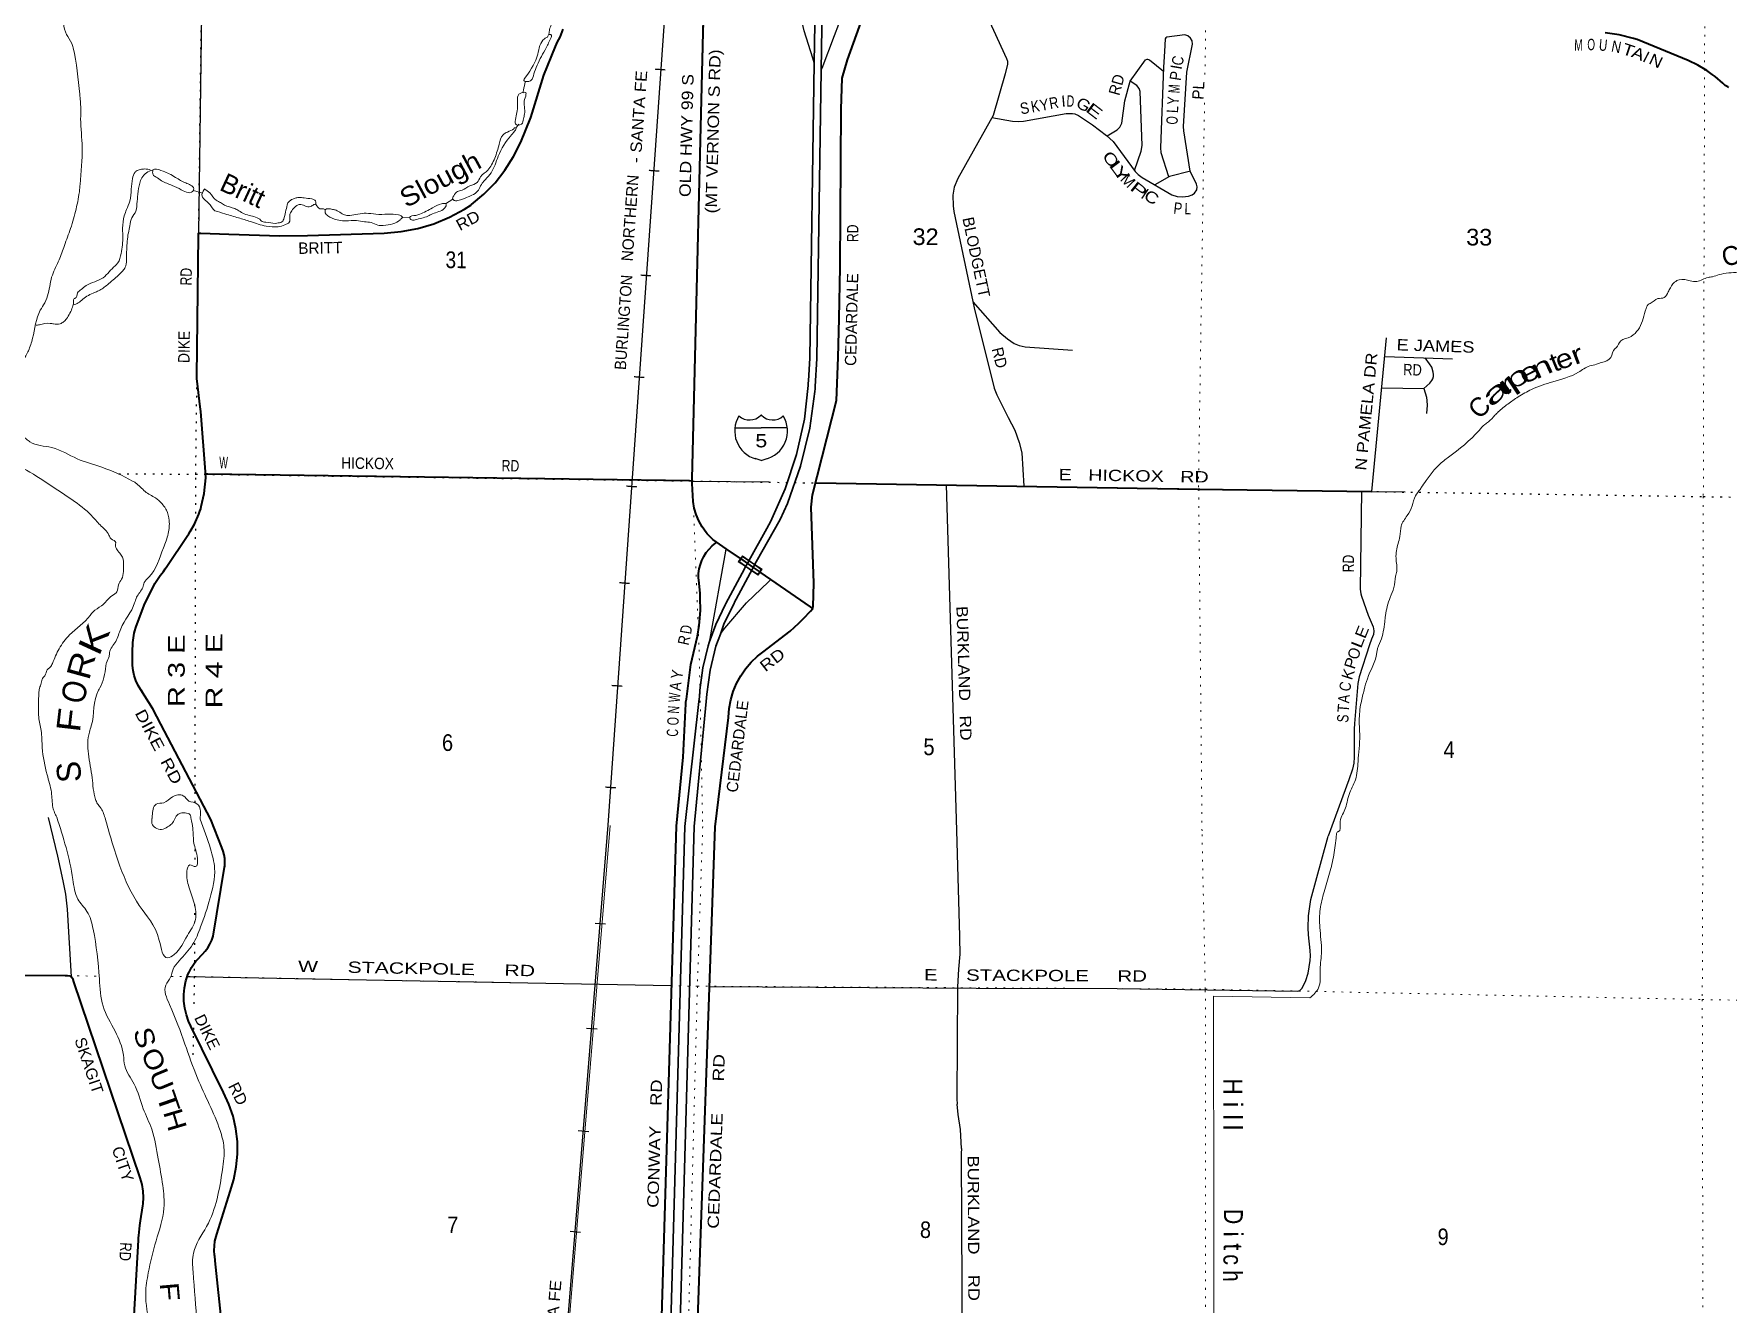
# Model space of a CAD drawing. Header units: feet. Extents: x -493433 to -244333, y 184684 to 373072.
# Drawn here: x -333967 to -316036, y 318790 to 332238 of the extents above; entities that cross this region are included whole.
import ezdxf
from ezdxf.enums import TextEntityAlignment as Align

# ---------------------------------------------------------------- set-up
doc = ezdxf.new("R2010")
doc.units = ezdxf.units.FT
doc.header["$LTSCALE"] = 60
doc.linetypes.add('DOTTED', pattern=[1.5, 0.3, -1.2])
for name, color, linetype, lineweight in [('15', 7, 'Continuous', 25), ('18', 7, 'Continuous', 35), ('19', 7, 'Continuous', 25), ('26', 7, 'Continuous', 40), ('27', 7, 'Continuous', 13), ('29', 7, 'Continuous', 25), ('30', 7, 'Continuous', 13), ('34', 7, 'Continuous', 13), ('39', 7, 'Continuous', 13), ('41', 7, 'Continuous', 13), ('55', 7, 'Continuous', 13), ('6', 7, 'DOTTED', 25), ('7', 7, 'DOTTED', 13)]:
    doc.layers.add(name, color=color, linetype=linetype, lineweight=lineweight)

msp = doc.modelspace()

# ---------------------------------------------------------------- linework, layer by layer
at = {"layer": '15'}
for p, q in [((-326273.69, 328200.02), (-326270.79, 328202.93)), ((-326267.62, 328200.55), (-326271.05, 328202.93)), ((-326546.4, 328068.55), (-326269.99, 328068.55)), ((-326269.99, 327722.97), (-326333.88, 327740.93)), ((-326270.52, 327722.71), (-326206.89, 327741.45))]:
    msp.add_line(p, q, dxfattribs=at)
msp.add_lwpolyline([(-325994.63, 328068.55), (-326270.52, 328068.55), (-326269.99, 328068.55)], dxfattribs=at)
for centre, radius, start, end in [((-326243.77, 328033.45), 306.13, 148.44435, 254.43372), ((-326392.37, 328316.05), 165.66, 227.34231, 315.8117), ((-326148.68, 328316.05), 165.66, 224.1881, 312.69402), ((-326297.28, 328033.45), 306.13, 283.08084, 31.6249)]:
    msp.add_arc(centre, radius, start, end, dxfattribs=at)
at = {"layer": '18'}
for points in [[(-325708.17, 331930.06), (-325695.54, 332758.24), (-325695.14, 332784.5), (-325694.28, 332821.9)], [(-325633.7, 331853.12), (-325619.9, 332757.52), (-325619.51, 332783.25), (-325618.65, 332820.53)], [(-326416.18, 326631.98), (-326384.49, 326689.36), (-326226.46, 326969.86), (-326171.47, 327072.53), (-326014.19, 327421.52), (-325894.24, 327785.04), (-325812.94, 328159.11), (-325773.94, 328514.62), (-325771.2, 328539.64), (-325769.75, 328564.62), (-325755.85, 328804.13), (-325708.17, 331930.06)], [(-326353.56, 326588.83), (-326321.54, 326647.02), (-326068.05, 327096.95), (-325992.57, 327266.82), (-325852.52, 327659.64), (-325754.3, 328064.95), (-325702.34, 328453.29), (-325698.99, 328478.31), (-325697.54, 328503.29), (-325680.25, 328801.36), (-325633.7, 331853.12)], [(-326818.61, 325794.35), (-326750.66, 325984.2), (-326647.01, 326199.65), (-326643.38, 326207.78), (-326447.92, 326573.7), (-326435.18, 326597.56), (-326416.18, 326631.98)], [(-326701.66, 325882.5), (-326660.07, 325997.47), (-326560.85, 326201.88), (-326547.43, 326226.88), (-326534.08, 326251.88), (-326385.55, 326529.95), (-326372.31, 326554.75), (-326353.56, 326588.83)], [(-326978.96, 323846.52), (-326850.99, 325171.11), (-326845.67, 325247.04), (-326810.16, 325503.22), (-326748.06, 325754.28), (-326701.66, 325882.5)], [(-327078.85, 323847.98), (-326928.46, 325170.17), (-326925.61, 325195.16), (-326924.08, 325220.17), (-326919.81, 325289.87), (-326887.81, 325526.81), (-326831.22, 325759.1), (-326818.61, 325794.35)], [(-327326.11, 312572.54), (-327358.18, 313175.48), (-327358.16, 313205.42), (-327275.02, 316850.04), (-327078.85, 323847.98)], [(-327214.89, 312361.61), (-327219.33, 312445), (-327258.18, 313175.56), (-327258.18, 313178.14), (-327258.16, 313204.43), (-327257.62, 313228.14), (-327175.05, 316847.5), (-326978.96, 323846.52)]]:
    msp.add_lwpolyline(points, dxfattribs=at)
at = {"layer": '18', "lineweight": 13}
msp.add_lwpolyline([(-326260.59, 326570.42), (-326260.71, 326570.5), (-326260.65, 326570.6)], dxfattribs=at)
at = {"layer": '19'}
for points in [[(-325708.17, 331930.06), (-325724.25, 331980.06), (-325814.7, 332268.75), (-325941.52, 332828.5)], [(-325633.7, 331853.12), (-325625.42, 331874.82), (-325492.75, 332222.38), (-325449.15, 332340.25), (-325383.07, 332574.58), (-325346.14, 332789.54), (-325341.85, 332817.19)], [(-326818.61, 325794.35), (-326811.11, 325835.9), (-326643.99, 326762.48), (-326639.74, 326786.03)], [(-326701.66, 325882.5), (-326688.2, 325900.56), (-326654.06, 325946.35), (-326424.29, 326215.79), (-326192.62, 326435.97), (-326167.03, 326460.3)]]:
    msp.add_lwpolyline(points, dxfattribs=at)
at = {"layer": '26'}
msp.add_line((-326489.31, 326682.37), (-326416.18, 326631.98), dxfattribs=at)
for points in [[(-327001.8, 327503.42), (-327001.14, 327528.42), (-326869.06, 332830.83), (-326869.07, 332855.83)], [(-325721.9, 326153.56), (-325721.19, 326176.77), (-325713.68, 326422.25), (-325742, 327226.9), (-325725.01, 327357.23), (-325472.92, 328357.37), (-325455.93, 328810.7), (-325444.6, 329224.36), (-325433.27, 329768.34), (-325424.07, 331440.69), (-325412.74, 331769.34), (-325356.09, 331962.01), (-325197.48, 332404), (-325158.53, 332603.04), (-325142.05, 332790.31), (-325139.48, 332819.47)], [(-332150.84, 327575.32), (-332149.27, 327600.32), (-332201.27, 328240.19), (-332203.3, 328265.22), (-332206.37, 328290.19), (-332239.61, 328560.47), (-332242.57, 328584.54), (-332242.28, 328610.47), (-332225.85, 330102.07), (-332225.54, 330129.33), (-332200.57, 330128.31), (-331905.7, 330116.22), (-331362.79, 330098.85), (-331070.21, 330103.92), (-330260.06, 330129.83), (-330081.5, 330144.16), (-329905.41, 330177.09), (-329733.74, 330228.23), (-329568.35, 330297.05), (-329411.06, 330382.77), (-329344.32, 330425.98), (-329336.98, 330431.41), (-329205.85, 330540.19), (-329086.81, 330662.08), (-328981.16, 330795.74), (-328890.07, 330939.72), (-328814.52, 331092.42), (-328706.1, 331352.84), (-328571.88, 331800.48), (-328447.27, 332104.89), (-328437.01, 332129.97), (-328423.79, 332154.89), (-328398.49, 332202.61), (-328364.08, 332286.83)], [(-316028.3, 331669.5), (-316040.34, 331677.11), (-316065.38, 331692.94), (-316090.34, 331714.54), (-316173.23, 331786.28), (-316203.13, 331808.52), (-316259.43, 331849.28), (-316355.96, 331907.39), (-316458.03, 331955.1), (-316998.71, 332177.77), (-317039.03, 332190.75), (-317187.42, 332227.79), (-317338.88, 332249.12)], [(-332834.41, 325292.71), (-332834.46, 325292.79), (-332834.69, 325293.13), (-332863.33, 325340.68), (-332886.85, 325390.97), (-332904.98, 325443.44), (-332917.53, 325497.52), (-332924.35, 325552.61), (-332925.03, 325692.84), (-332920.29, 325793.01), (-332905.1, 325892.14), (-332899.23, 325918.57), (-332888.71, 325953.19), (-332800.44, 326191.45), (-332687.76, 326419.17), (-332631.21, 326505.13), (-332596.7, 326547.93), (-332576.49, 326572.99), (-332559.8, 326597.93), (-332343.99, 326920.46), (-332327.3, 326945.4), (-332312.83, 326970.46), (-332268.58, 327047.09), (-332220.85, 327154.29), (-332210, 327184.96), (-332201.12, 327210.03), (-332195.82, 327234.96), (-332166.45, 327373.04), (-332149, 327538.86), (-332148.53, 327550.32), (-332150.84, 327575.32)], [(-327001.8, 327503.42), (-327026.8, 327504.9), (-332125.84, 327574.98), (-332150.84, 327575.32)], [(-326781.79, 326883.92), (-326842.55, 326943.84), (-326853.71, 326958.01), (-326894.68, 327017.68), (-326929.19, 327081.31), (-326956.86, 327148.2), (-326977.38, 327217.61), (-326990.54, 327288.78), (-327000.49, 327478.42), (-327001.8, 327503.42)], [(-325686.96, 327486.03), (-321651.86, 327419.11), (-319807.64, 327393.73)], [(-327166.43, 323849.26), (-327094.54, 324579.18), (-327066.74, 325146.26), (-327065.72, 325166.91), (-327061.86, 325196.26), (-327013.8, 325561.61), (-326945.04, 325863.04), (-326924.95, 325975.81), (-326911.32, 326133.6), (-326913.8, 326266.95), (-326914.26, 326291.95), (-326916.88, 326316.95), (-326931.2, 326453.65), (-326933.82, 326478.65), (-326932.83, 326503.65), (-326931.94, 326526.09), (-326925.11, 326573.07), (-326913.41, 326619.07), (-326896.96, 326663.6), (-326875.95, 326706.17), (-326850.6, 326746.31), (-326821.2, 326783.58), (-326788.07, 326817.57), (-326751.56, 326847.91), (-326743.79, 326853.57)], [(-326489.31, 326682.37), (-326489.5, 326682.5), (-326639.74, 326786.03), (-326781.78, 326883.91)], [(-326416.18, 326631.98), (-326353.56, 326588.83), (-326281.89, 326539.45)], [(-326167.03, 326460.3), (-326281.87, 326539.43), (-326281.89, 326539.45)], [(-325721.9, 326153.56), (-325748.28, 326171.74), (-326167.03, 326460.3)], [(-326757.16, 323843.22), (-326617.2, 325001.75), (-326616.82, 325004.22), (-326609.36, 325096.01), (-326592.35, 325186.52), (-326565.96, 325274.76), (-326530.5, 325359.75), (-326486.35, 325440.57), (-326433.99, 325516.33), (-326374, 325586.21), (-326307.04, 325649.43), (-326252.94, 325691.86), (-325964.7, 325915.48), (-325872.7, 326000.56), (-325847.51, 326023.86), (-325823.4, 326048.68), (-325747.56, 326126.77), (-325721.9, 326153.56)], [(-332818.66, 325270.98), (-332834.41, 325292.71), (-332834.46, 325292.78)], [(-332093.25, 323922.19), (-332622.92, 324930.57), (-332707.54, 325091.22), (-332834.41, 325292.71)], [(-331824.98, 320242.01), (-331812.35, 320377.05), (-331813.91, 320512.67), (-331829.63, 320647.39), (-331859.34, 320779.72), (-331902.73, 320908.22), (-331959.31, 321031.48), (-332304.77, 321731.16), (-332329.9, 321786.17), (-332353.44, 321854.35), (-332369.71, 321924.63), (-332378.56, 321996.22), (-332379.87, 322068.35), (-332373.63, 322140.21), (-332359.92, 322211.03), (-332346.5, 322255.04), (-332338.86, 322280.1), (-332325.39, 322305.04), (-332298.51, 322354.09), (-332269.59, 322395.82), (-332252.33, 322420.73), (-332229.74, 322445.82), (-332194.84, 322484.59), (-332184.24, 322494.51), (-332153.78, 322527.25), (-332126.91, 322563), (-332103.92, 322601.35), (-332085.06, 322641.9), (-332070.55, 322684.2), (-331949.7, 323414.66), (-331948.01, 323427.67), (-331945.62, 323467.46), (-331947.4, 323507.28), (-331953.34, 323546.7), (-331963.36, 323585.28), (-331977.36, 323622.6), (-332093.25, 323922.19)], [(-328419.92, 311418.81), (-328391.54, 311415.39), (-328370.48, 311421), (-327662.63, 312124.25), (-327623.73, 312170.05), (-327589.83, 312219.67), (-327561.31, 312272.55), (-327538.47, 312328.13), (-327521.56, 312385.79), (-327510.77, 312444.91), (-327506.22, 312504.82), (-327506.12, 312526.05), (-327166.43, 323849.26)], [(-326446.17, 311463.06), (-326451.23, 311487.95), (-326468.09, 311541.4), (-326490.43, 311592.78), (-326518.03, 311641.55), (-326550.58, 311687.17), (-326587.71, 311729.14), (-326629.03, 311766.99), (-326642.69, 311777.88), (-326768.04, 311891.69), (-326829.8, 311953.09), (-326845.23, 311966.79), (-326884.01, 312006.54), (-326918.41, 312050.12), (-326948.08, 312097.06), (-326972.67, 312146.84), (-326996.05, 312221.99), (-327016.34, 312318.39), (-327026.45, 312416.37), (-327026.25, 312514.88), (-326956.86, 318133.2), (-326757.16, 323843.22)], [(-333574.68, 322256.39), (-333579.49, 322259.27), (-333584.57, 322261.64), (-333587.09, 322262.51), (-333612.2, 322265), (-333637.09, 322265.17), (-337017.68, 322283.97)], [(-332943.55, 317996.24), (-332861, 319467.3), (-332859.61, 319492.11), (-332856.87, 319517.3), (-332845.31, 319623.37), (-332842.56, 319648.6), (-332838.8, 319673.37), (-332814.78, 319831.31), (-332812.17, 319851.55), (-332808.05, 319919.52), (-332811.07, 319987.55), (-332821.18, 320054.89), (-332844.08, 320127.77), (-333544.38, 322200.68), (-333552.85, 322225.74), (-333567.69, 322250.68), (-333570.2, 322253.02), (-333574.68, 322256.39)], [(-331973.02, 318545.19), (-332050.27, 319248.14), (-332053.55, 319301.19), (-332054.43, 319307.41), (-332058.48, 319357.08), (-332057.31, 319406.9), (-332050.94, 319456.32), (-332045.37, 319479.81), (-332039.48, 319504.63), (-332031.66, 319529.81), (-331890.52, 319983.83), (-331851.66, 320109.03), (-331824.98, 320242.01)]]:
    msp.add_lwpolyline(points, dxfattribs=at)
at = {"layer": '29'}
for p, q in [((-319807.64, 327393.73), (-319650.97, 329018.54)), ((-319669.97, 328821.52), (-318953.08, 328798.81)), ((-327001.8, 327503.42), (-326185.41, 327494.66)), ((-324312.21, 327463.23), (-324202.9, 323804.58)), ((-319807.64, 327393.73), (-319455.2, 327388.88)), ((-332345.64, 322260.08), (-327223.08, 322161.93))]:
    msp.add_line(p, q, dxfattribs=at)
for points in [[(-329767.75, 336863.3), (-332315.74, 336892.01), (-332383.84, 336884.38), (-332453.84, 336857.47), (-332560.37, 336757.61), (-332613.52, 336693.4), (-332665.31, 336607.04), (-332695.52, 336529.33), (-332720.81, 336447.21), (-333062.35, 334342.45), (-333051.64, 334302.16), (-333027.83, 334251.78), (-333014.88, 334238.83), (-332972.61, 334223.78), (-332819.34, 334214.16), (-332268.28, 334204.28), (-332225.13, 334199.97), (-332190.6, 334169.74), (-332173.34, 334018.63), (-332225.54, 330129.33)], [(-323947.65, 332576.8), (-323672.31, 331976.28), (-323662.82, 331950.71), (-323662.82, 331916.17), (-323686.06, 331813.48), (-323815.07, 331373.46), (-324187.51, 330705.52), (-324228.19, 330616.49), (-324241.14, 330530.14), (-324236.82, 330417.87), (-324229.63, 330358.11), (-324014.19, 329338.1), (-323805.25, 328487.79), (-323774.32, 328416.19), (-323654.45, 328177.77), (-323585.14, 328043.05), (-323537.67, 327913.51), (-323511.36, 327803.88), (-323488.26, 327449.57)], [(-323827.64, 331353.61), (-323611.05, 331313.84), (-323549.89, 331310.86), (-323494.52, 331313.84), (-323041.36, 331395.88), (-322976.44, 331396.13), (-322948.56, 331390.48), (-322911.88, 331374.29), (-322763.03, 331276.35), (-322614.12, 331162.1), (-322545.04, 331097.95), (-322311.61, 330782.47), (-322279.61, 330749.28), (-322238.62, 330717.98), (-321923.37, 330533.74), (-321865.29, 330516.11), (-321811.34, 330513.95), (-321746.6, 330518.27), (-321707.25, 330534.72), (-321684.02, 330552.81), (-321658.13, 330585.2), (-321653.81, 330617.58), (-321662.34, 330646.45), (-321727.9, 330784.92), (-321797.1, 331211.46), (-321798.39, 331258.79), (-321762.98, 331832.94), (-321705.84, 332129.65), (-321707.76, 332165.54), (-321725.02, 332192.53), (-321753.07, 332217.35), (-321786.47, 332226.18), (-321974.83, 332202.4), (-321988.28, 332196.85), (-321994.76, 332186.05), (-322000.46, 332049.94), (-322010.17, 331887.05)], [(-322609.17, 331158.3), (-322501.87, 331222.09), (-322474.78, 331251.48), (-322454.4, 331291.17), (-322420.07, 331530.12), (-322362.94, 331736.21), (-322201.92, 331961.52), (-322184.66, 331970.16), (-322182.01, 331969.61), (-322160.92, 331961.52), (-322011.84, 331842.45)], [(-322317.37, 330790.26), (-322248.29, 330994.45), (-322236.45, 331055.85), (-322258.02, 331626.88), (-322268.81, 331659.27), (-322292.55, 331691.65), (-322362.94, 331736.21)], [(-322010.17, 331887.05), (-322042.24, 331032.1), (-322038.5, 330983.5), (-321957.4, 330727.73)], [(-321727.59, 330783.01), (-321949.27, 330729.69), (-322103.58, 330639.06)], [(-324029.67, 329401.08), (-323744.82, 329077.17), (-323664.08, 329009.71), (-323593.77, 328960.59), (-323537.66, 328939), (-323476.14, 328924.76), (-322976.04, 328890.91)], [(-319701.93, 328490.09), (-319255, 328483.66), (-319191.94, 328539), (-319170.3, 328568.28), (-319161.73, 328585.42), (-319154.18, 328610.24), (-319153.1, 328632.91), (-319156.2, 328656.56), (-319173.2, 328709.31), (-319195.18, 328745.17), (-319241.7, 328807.95)], [(-319255, 328483.66), (-319228.62, 328392.2), (-319223.62, 328352.03), (-319221.07, 328306.92), (-319226.64, 328217.17)], [(-319915.72, 327395.22), (-319928.7, 326358.72), (-319923.45, 326308.39), (-319916.98, 326284.65), (-319845.98, 326084.92), (-319793.97, 325961.9), (-319785.13, 325916.34), (-319789.66, 325877.71), (-319809.09, 325829.13), (-319832.82, 325768.68), (-319941.43, 325430.64), (-319955.82, 325360.67), (-319990.83, 324938.41), (-319994.66, 324876.01), (-319992.81, 324579.99), (-319998.97, 324517.65), (-320011.92, 324452.88), (-320048.59, 324339.54), (-320269.36, 323745.02)], [(-333569.61, 322253.29), (-333613.09, 322971.84), (-333630.15, 323129.72), (-333655.74, 323270.53), (-333715.45, 323530.83), (-333814.07, 323942.71)], [(-324202.9, 323804.58), (-324169.41, 322685.2), (-324169.68, 322669.35)], [(-320593.67, 322103.6), (-320568.88, 322111.49), (-320544.88, 322135.49), (-320504.9, 322216.03), (-320480.9, 322293.38), (-320457.99, 322429.39), (-320454.77, 322477.4), (-320459.04, 322535), (-320477.18, 322700.35), (-320480.36, 322773.96), (-320476.1, 322901.98), (-320451.05, 323074.26), (-320399.87, 323266.28), (-320269.36, 323745.02)], [(-324169.68, 322669.35), (-324168.07, 322496.06), (-324179.67, 322337.01)], [(-324179.67, 322337.01), (-324192.57, 322150.4), (-324198.55, 320963.01), (-324196.31, 320906.05)], [(-326820.23, 322152.03), (-323994.78, 322135.52), (-322502.25, 322132.21), (-320593.67, 322103.6)], [(-324149.81, 320439.27), (-324159.54, 320639.87), (-324185.13, 320797.76), (-324196.31, 320906.05)], [(-324149.81, 320439.27), (-324151.87, 320384.64), (-324135.49, 316812.62)]]:
    msp.add_lwpolyline(points, dxfattribs=at)
at = {"layer": '34'}
msp.add_line((-326881.32, 338262.38), (-327890.41, 323878.25), dxfattribs=at)
at = {"layer": '34', "lineweight": 25}
for p, q in [((-328026.96, 322824.23), (-327916.72, 322815.12)), ((-328117.57, 321712.77), (-328007.33, 321703.66)), ((-328205.18, 320626.4), (-328094.94, 320617.29)), ((-328290.94, 319562.12), (-328180.71, 319553))]:
    msp.add_line(p, q, dxfattribs=at)
for points in [[(-326645.5, 340609.62), (-326638.04, 340568.5), (-326631.24, 340527.06), (-326624.99, 340485.67), (-326619.61, 340443.88), (-326614.86, 340402.34), (-326610.99, 340360.4), (-326610.09, 340349.88), (-326608.1, 340311.94), (-326607, 340274.16), (-326606.56, 340236.32), (-326606.52, 340198.26), (-326607.36, 340160.36), (-326608.88, 340122.63), (-326610.81, 340084.66), (-326613.08, 340054.69), (-326882.33, 338262.49), (-327892.71, 323859.95)], [(-327892.75, 323859.95), (-329332.79, 306134.27), (-329520.85, 303915.1), (-329541.77, 303666.44), (-329564.52, 303454.13), (-329592.56, 303225.83), (-329615.29, 303069.56), (-329623.61, 303021.19), (-329650.04, 302872.15), (-329679.24, 302722.97), (-329712.01, 302573.9), (-329746.23, 302426.15), (-329782.96, 302279.09), (-329823.29, 302132.13), (-331104.9, 297946.09), (-334288.13, 287764.65)]]:
    msp.add_lwpolyline(points, dxfattribs=at)
at = {"layer": '34'}
msp.add_lwpolyline([(-327868.36, 323855.63), (-329333.89, 306134.37), (-329521.95, 303915.2)], dxfattribs=at)
at = {"layer": '39'}
for p, q in [((-328833.76, 331280.88), (-328866.71, 331240.2)), ((-332278.37, 330580.62), (-332181.91, 330551.55)), ((-329611.5, 330438.04), (-329531.6, 330486.29)), ((-332070.15, 330383.13), (-332052.49, 330366.23)), ((-330902.12, 330385.31), (-330881.09, 330376.14)), ((-330065.7, 330296.43), (-329990.34, 330293.74))]:
    msp.add_line(p, q, dxfattribs=at)
msp.add_lwpolyline([(-320461.71, 322031.61), (-321481.86, 322048.63), (-321474.54, 317237.96), (-322085.17, 316829.69), (-322488.3, 316560.15)], dxfattribs=at)
for points in [[(-331201.42, 338544.99), (-331341.98, 338656.93), (-331510.97, 338744.8), (-331543.18, 338759.13), (-331911.58, 338914.86), (-331961.84, 338945.45), (-332088.8, 338978.53), (-332258.15, 339011.87), (-332361.03, 339024.6), (-332464.01, 339021.17), (-332700.84, 338927.64), (-332810.08, 338893.95), (-332862.53, 338900.32), (-332925.3, 338870.39), (-333004.47, 338806.21), (-333069.56, 338733.88), (-333126.45, 338679.67), (-333249.97, 338621.82), (-333308.82, 338577.73), (-333325.07, 338561.66), (-333422.52, 338481.44), (-333514.3, 338340.57), (-333556.88, 338312.55), (-333599.51, 338278.46), (-333603.65, 338262.32), (-333766.58, 338049.16), (-333845.87, 337964.79), (-333935.47, 337850.18), (-333978.32, 337781.74), (-334080.13, 337651.04), (-334078.2, 337636.89), (-334127.73, 337475.58), (-334164.56, 337401.05), (-334201.23, 337352.79), (-334211.65, 337302.34), (-334267.05, 337169.35), (-334263.23, 337137), (-334273.98, 337038.09), (-334290.62, 336965.46), (-334302.86, 336947.35), (-334299.02, 336917.03), (-334320.54, 336717.17), (-334334.85, 336691), (-334328.95, 336666.72), (-334343.19, 336650.63), (-334345.47, 336612.27), (-334369.95, 336574.04), (-334376.12, 336555.89), (-334396.44, 336537.83), (-334402.62, 336517.66), (-334404.64, 336517.68), (-334410.7, 336517.71), (-334398.59, 336517.64), (-334406.68, 336515.67), (-334384.74, 336475.14), (-334393.52, 336370.15), (-334437.28, 336164.36), (-334451.78, 336109.91), (-334463.69, 335837.27), (-334460.28, 335742.3), (-334461, 335635.24), (-334478.38, 335451.52), (-334497.28, 335342.54), (-334505.61, 335304.22), (-334537.09, 335124.62), (-334548.06, 334993.38), (-334574.9, 334904.66), (-334581.83, 334773.4), (-334578.93, 334601.68), (-334526.63, 334272.1), (-334472.33, 333938.47), (-334459.04, 333813.14), (-334421.95, 333623.04), (-334398.81, 333461.31), (-334369.33, 333341.95), (-334340.29, 333155.94), (-334302.96, 333002.19), (-334224.97, 332589.65), (-334201.32, 332502.65), (-334191.34, 332486.43), (-334132.05, 332296.19), (-334091.38, 332037.39), (-334080.34, 331877.74), (-334082.42, 331566.67), (-334091.15, 331467.75), (-334124.5, 331310.38), (-334167.6, 331205.6), (-334202.29, 331149.25), (-334206.43, 331133.12), (-334285.37, 331101.27), (-334364.47, 331047.19), (-334394.74, 331047.37), (-334425.14, 331029.37), (-334477.65, 331025.64), (-334503.8, 331039.94), (-334520.03, 331027.91), (-334570.44, 331036.3)], [(-333223.26, 338156.46), (-333344.52, 338068.87), (-333387.77, 337941.86), (-333447.82, 337715.97), (-333588.99, 337434), (-333632.1, 337327.19), (-333659.28, 337187.96), (-333661.48, 336858.7), (-333670.26, 336753.71), (-333722.68, 336461.1), (-333760.89, 336182.56), (-333848.65, 335736.65), (-333914.7, 335518.87), (-333954.78, 335260.55), (-333963.3, 335193.93), (-334030.86, 334751.95), (-334031.28, 334689.33), (-334010.04, 334543.76), (-333971.14, 334323.34), (-333952.14, 334145.47), (-333914.38, 334056.36), (-333893.62, 333840.09), (-333846.67, 333615.59), (-333826.96, 333544.77), (-333810.94, 333524.48), (-333807.18, 333484.05), (-333813.46, 333449.75), (-333771.37, 333405.06), (-333738.46, 333194.78), (-333738.59, 333174.59), (-333718.1, 332917.91), (-333702.41, 332849.14), (-333687.86, 332610.69), (-333670.23, 332529.79), (-333653.27, 332347.88), (-333621.74, 332232.56), (-333565.86, 332137.28), (-333552.04, 332090.75), (-333482.65, 331599.47), (-333471.54, 331449.93), (-333472.28, 331338.84), (-333456.14, 331035.74), (-333478.94, 330644), (-333483.33, 330591.5), (-333521.06, 330383.67), (-333578.96, 330177.98), (-333644.76, 329996.57), (-333700.28, 329845.4), (-333772.01, 329684.23), (-333815.69, 329490.57), (-333852.71, 329389.8), (-333899.66, 329311.3), (-333980.37, 329014.84), (-334025.65, 328883.81), (-334052.25, 328829.44), (-334109.77, 328680.3), (-334111.96, 328654.05), (-334187.73, 328492.91), (-334202.56, 328389.97), (-334202.75, 328359.68), (-334201.81, 328198.08), (-334192.17, 328131.36), (-334166.47, 328050.41), (-334046.03, 327948.7), (-334009.89, 327920.2), (-333778.16, 327858.24), (-333508.46, 327739.47), (-333246.64, 327649.04), (-332922.62, 327503.7), (-332892.46, 327485.34), (-332790.13, 327393.84), (-332681.58, 327324.51), (-332611.34, 327263.5), (-332573.33, 327212.78)], [(-328487.71, 332335.77), (-328510.08, 332284.91), (-328516.46, 332236.47), (-328530.81, 332204.23)], [(-328530.81, 332204.23), (-328563.23, 332186.25), (-328634.98, 332023.05), (-328763.79, 331779.4), (-328780.19, 331743.14), (-328739.89, 331732.81), (-328705.48, 331746.74), (-328674.75, 331813.21), (-328641.82, 331905.93), (-328545.7, 332091.2), (-328492.49, 332199.96), (-328488.31, 332220.13), (-328510.43, 332232.39), (-328517.25, 332229.96)], [(-328764.77, 331735.37), (-328786.92, 331642.18), (-328793.16, 331615.96)], [(-328793.16, 331615.96), (-328821.47, 331608.04), (-328848.68, 331464.79), (-328871.91, 331311.41), (-328870.07, 331285.14), (-328807.51, 331282.74), (-328784.92, 331339.17), (-328774.51, 331387.58), (-328775.96, 331470.41), (-328777.62, 331524.97), (-328758.95, 331599.59), (-328760.85, 331615.77), (-328790.23, 331615.13)], [(-328886.32, 331231.8), (-328955.43, 331198.79), (-329002.07, 331168.77), (-329043.09, 331072.05), (-329063.79, 330995.42), (-329123.29, 330852.36), (-329162.03, 330796.03), (-329239.21, 330725.79), (-329275.95, 330665.41), (-329352.9, 330629.51), (-329435.97, 330583.55), (-329484.51, 330569.7), (-329523.19, 330523.46), (-329535.48, 330495.26), (-329519.47, 330474.97), (-329505.36, 330470.84), (-329452.82, 330480.63), (-329369.83, 330512.45), (-329351.62, 330520.42), (-329282.71, 330560.41), (-329213.35, 330669.08), (-329188.95, 330695.19), (-329127.9, 330767.54), (-329052.04, 330942.83), (-328923.43, 331156.18), (-328876.62, 331210.43), (-328866.32, 331242.7), (-328880.45, 331242.78), (-328886.58, 331232.71)], [(-320182.91, 323747.76), (-320180.32, 323763.15), (-320168.02, 323791.36), (-320159.93, 323793.33), (-320143.2, 323878.07), (-320091.74, 324025.2), (-320048.27, 324184.51), (-319980.59, 324341.65), (-319953.04, 324533.37), (-319935.01, 324812.01), (-319940.01, 324965.56), (-319920.55, 325157.32), (-319887.32, 325294.48), (-319854.22, 325411.43), (-319753.43, 325687.55), (-319751.29, 325705.71), (-319714.26, 325808.51), (-319670.47, 326014.26), (-319661.96, 326078.86), (-319612.19, 326272.46), (-319573.14, 326375.25), (-319556.17, 326496.34), (-319543.71, 326546.76), (-319550.83, 326688.19), (-319529.6, 326841.58), (-319508.9, 326918.22), (-319496.04, 327027.21), (-319432.72, 327137.93), (-319379.53, 327240.62), (-319344.49, 327347.46), (-319295.58, 327415.84), (-319283.34, 327433.95), (-319232.36, 327508.38), (-319045.22, 327719.34), (-318996.53, 327755.4), (-318671.61, 328040.26), (-318610.63, 328102.51), (-318572.08, 328130.56), (-318503.61, 328200.65), (-318468.2, 328236.08), (-318366.92, 328319.19), (-318257.4, 328395.28), (-318115.56, 328473.21), (-317890.93, 328554.66), (-317619.75, 328656.02), (-317500.2, 328721.96), (-317429.43, 328739.71), (-317405.14, 328749.66), (-317374.81, 328757.56), (-317277.52, 328813.53), (-317234.52, 328904.16), (-317222.33, 328914.19), (-317171.37, 328988.61), (-317068.13, 329030.41), (-317039.73, 329050.43), (-316974.61, 329126.8), (-316904.59, 329330.39), (-316869.93, 329380.67), (-316859.81, 329384.65), (-316778.73, 329434.67), (-316712.03, 329446.38), (-316669.21, 329508.73), (-316658.99, 329526.85), (-316601.91, 329609.32), (-316553.29, 329635.29), (-316436.29, 329622.46), (-316367.71, 329615.98), (-316248.31, 329659.7), (-316201.82, 329667.49), (-316131.02, 329689.28), (-315926.95, 329716.32), (-315829.91, 329737.95), (-315771.22, 329759.81), (-315471.51, 329899.38), (-315408.58, 329949.5), (-315385.18, 329972.21), (-315333.36, 330027.82), (-315258, 330126.34), (-315211.25, 330172.52), (-315209.12, 330188.67), (-315188.6, 330237.02), (-315178.11, 330295.53), (-315204.81, 330523.95), (-315226.25, 330635.18), (-315201.05, 330778.45), (-315188.79, 330800.6), (-315160.46, 330810.52), (-315124.12, 330812.32), (-315111.96, 330818.3), (-315111.89, 330828.41), (-315035.11, 330840.06), (-314857.46, 330841), (-314829.22, 330836.78), (-314768.74, 330824.29), (-314656.26, 330742.81), (-314565.54, 330724.08)], [(-332732.45, 330796.62), (-332793.53, 330807.58), (-332842.01, 330801.81), (-332884.51, 330785.91), (-332896.7, 330773.86), (-332923.41, 330705.33), (-332936.27, 330592.29), (-332953.26, 330467.15), (-332986.15, 330378.47), (-333010.82, 330311.96), (-333027.85, 330180.76), (-333026.55, 330071.68), (-333049.99, 329888), (-333095.03, 329793.33), (-333107.22, 329783.29), (-333235.23, 329656.8), (-333413.43, 329573.02), (-333468.22, 329530.93), (-333504.79, 329494.79), (-333531.41, 329438.39), (-333539.5, 329436.41), (-333547.84, 329398.08), (-333558.28, 329345.63), (-333623.71, 329220.77), (-333652.17, 329190.64), (-333690.68, 329168.65), (-333759.32, 329167.05), (-333793.59, 329173.3), (-333906.74, 329157.82), (-333916.84, 329155.86), (-333942.93, 329153.11)], [(-333553.51, 329368.37), (-333497.42, 329389.7), (-333448.71, 329429.82), (-333325.11, 329499.78), (-333282.59, 329517.71), (-333189.3, 329581.79), (-333071.54, 329684.1), (-333024.8, 329730.29), (-333000.34, 329766.5), (-332987.74, 329839.15), (-332984.95, 329954.27), (-332967.61, 330131.93), (-332952.99, 330206.58), (-332930.21, 330291.28), (-332887.36, 330359.7), (-332874.54, 330464.66), (-332872.42, 330480.81), (-332859.5, 330601.93), (-332847.01, 330658.42), (-332824.44, 330712.82), (-332775.63, 330767.07), (-332708.74, 330796.33)], [(-332708.34, 330796.84), (-332690.41, 330804.63), (-332599.13, 330783.24), (-332536.07, 330757.86), (-332467.82, 330718.39), (-332359.66, 330659.84), (-332308.18, 330636.98), (-332274.61, 330598.62), (-332300.11, 330561.25), (-332332.19, 330557.24), (-332406.83, 330587.7), (-332502.08, 330633.46), (-332616.61, 330682.99), (-332674.6, 330722.52), (-332705.53, 330746.77), (-332710.8, 330773.71), (-332707.07, 330798.13)], [(-332164.13, 330591.45), (-332187.78, 330521.54), (-332149.75, 330472.83), (-332141.71, 330466.73), (-332070.15, 330383.13)], [(-330984.42, 330429.54), (-330993.02, 330478.06), (-331025.24, 330490.38), (-331105.92, 330500.96), (-331166.45, 330505.35), (-331200.8, 330499.5), (-331251.43, 330475.56), (-331277.85, 330449.46), (-331286.07, 330427.29), (-331323.42, 330276.01), (-331333.65, 330255.87), (-331380.21, 330235.95), (-331412.53, 330232.1), (-331513.38, 330244.82), (-331561.75, 330257.23), (-331567.74, 330267.37), (-331575.76, 330275.5), (-331603.91, 330291.82), (-331740.9, 330333.04), (-331797.2, 330365.69), (-331839.44, 330388.16), (-331950.22, 330425.18), (-331992.44, 330451.69), (-332036.69, 330476.2), (-332104.8, 330553.36), (-332164.74, 330596.26)], [(-332052.49, 330366.23), (-331944.66, 330331.94), (-331802, 330290.35), (-331674.92, 330250.89), (-331507.73, 330202.73), (-331380.82, 330196.67), (-331311.91, 330214.82), (-331279.72, 330231.4)], [(-331278.14, 330230.49), (-331269.85, 330236.01), (-331257.11, 330328.85), (-331228.54, 330377.17), (-331185.84, 330421.35), (-331151.45, 330433.27), (-331129.27, 330429.09), (-331068.87, 330406.51), (-331038.56, 330410.37), (-331004.11, 330430.36), (-330991.96, 330434.33), (-330951.88, 330391.68), (-330905.49, 330385.34), (-330902.12, 330385.31)], [(-330065.7, 330296.43), (-330079.73, 330312.67), (-330107.92, 330322.94), (-330222.94, 330329.68), (-330348.1, 330328.41), (-330450.98, 330339.13), (-330624.75, 330315.93), (-330665.1, 330318.19), (-330715.42, 330340.71), (-330769.71, 330371.33), (-330806, 330379.63), (-330882.72, 330376.04), (-330882.94, 330343.73), (-330856.91, 330313.27), (-330758.29, 330268.24), (-330679.63, 330259.7), (-330667.52, 330259.63), (-330552.44, 330260.95), (-330467.74, 330248.33), (-330397.15, 330239.83), (-330328.69, 330213.17), (-330270.16, 330210.79), (-330167.11, 330226.33), (-330092.14, 330268.31), (-330067.14, 330294.48)], [(-329609.3, 330442.5), (-329652.94, 330439.41), (-329748.11, 330395.53), (-329881.79, 330329.67), (-329926.29, 330315.8), (-329989, 330295.98), (-329969, 330267.57), (-329932.66, 330269.37), (-329797.14, 330308.97), (-329748.53, 330332.92), (-329625.01, 330388.73), (-329610.77, 330406.83), (-329602.56, 330426.98), (-329606.53, 330437.11)], [(-336923.73, 328525.27), (-336902.53, 328531.21), (-336817.42, 328579.19), (-336748.63, 328603.02), (-336655.74, 328608.53), (-336583.06, 328610.12), (-336254.38, 328555.66), (-336232.27, 328543.4), (-336087.17, 328506.18), (-336048.87, 328497.88), (-335970.13, 328501.45), (-335851.17, 328480.55), (-335708.29, 328413.04), (-335599.56, 328372), (-335436.63, 328286.19), (-335192.81, 328220.11), (-335176.67, 328218), (-335096.11, 328191.26), (-335017.39, 328190.8), (-334962.67, 328222.79), (-334898, 328234.53), (-334843.52, 328230.17), (-334815.55, 328187.58), (-334783.4, 328165.16), (-334781.49, 328149), (-334647.36, 327982.57), (-334617.33, 327944.01), (-334573.11, 327915.47), (-334531.08, 327860.68), (-334428.72, 327773.22), (-334372.4, 327742.58), (-334352.27, 327734.38), (-334162.94, 327670.64), (-333863.27, 327507.27), (-333565.84, 327307.55), (-333357.05, 327138.65), (-333266.87, 327039.14), (-333172.71, 326931.53), (-333150.77, 326893.02), (-333100.58, 326852.32), (-333102.67, 326840.22), (-333058.93, 326740.98), (-333028.94, 326698.38), (-333019.54, 326605.26), (-333019.42, 326579.14), (-333019.26, 326547.79), (-333039.76, 326464.09), (-333070.83, 326406.46), (-333087.91, 326331.11), (-333140.68, 326289), (-333252.41, 326182.61), (-333341.66, 326118.5), (-333372.19, 326080.31), (-333589.55, 325875.57), (-333699.54, 325728.77), (-333771.22, 325573.67), (-333797.76, 325529.39), (-333826.18, 325505.32), (-333850.82, 325442.85), (-333881.35, 325404.65), (-333885.57, 325378.41), (-333904.09, 325323.98), (-333917.05, 325198.83), (-333916.32, 325004.92), (-333891.04, 324861.36), (-333878.11, 324681.51), (-333827.55, 324394.38), (-333782.37, 324208.29), (-333765.27, 324048.61), (-333749.47, 323996), (-333724.87, 323947.04)], [(-332573.33, 327212.78), (-332565.36, 327196.57), (-332535.82, 327087.32), (-332544.82, 326947.99), (-332596.3, 326796.8), (-332751.8, 326484.65), (-332798.61, 326428.36), (-332815.09, 326377.97), (-332880.39, 326273.31), (-332900.98, 326212.84), (-333048.15, 325939.01), (-333101.52, 325806.02), (-333166.91, 325687.23), (-333171.21, 325646.86), (-333199.92, 325580.37), (-333206.22, 325544.05), (-333268.32, 325314.14), (-333282.6, 325289.99), (-333359.82, 324910.72), (-333380.45, 324846.2), (-333390.06, 324615.99), (-333351.38, 324363.27), (-333314.57, 324132.8), (-333294.68, 324088.24), (-333264.66, 324049.68), (-333214.37, 323938.76)], [(-332716.21, 323932.16), (-332714.3, 323959.46), (-332673.87, 324082.08), (-332593.04, 324098.65), (-332500.31, 324159.78), (-332387.11, 324172.47), (-332326.16, 324116.13), (-332241.07, 324088.24), (-332204.28, 324007.51), (-332208.3, 323924.24)], [(-333724.87, 323947.04), (-333554.95, 323286.07), (-333502.02, 323077.18), (-333405.38, 322948.33), (-333340.01, 322759.43), (-333274.3, 322233.25), (-333234.83, 321943.8), (-333108.22, 321679.14), (-333019.72, 321427.24), (-333005.5, 321313.91), (-332905.93, 321120.39), (-332809.53, 320858.26), (-332720.41, 320642.71), (-332651.14, 320326.5), (-332603.44, 320047.01), (-332591.41, 319804.46), (-332673.87, 319460.5), (-332756.25, 319120.57), (-332784.1, 318904.94), (-332747.57, 318561.01), (-332758.47, 318274.42), (-332776.92, 318137.4), (-332753.69, 318080.46), (-332748.8, 318011.72), (-332795.44, 317996.34), (-332841.27, 317910.26), (-332877.83, 317775.56), (-332989.74, 317478.54), (-333193.3, 317128.51), (-333428.5, 316815.37), (-333632.4, 316445.16), (-333711.1, 316084.97), (-333713.05, 315670.19), (-333677.14, 315481.68), (-333474.18, 314950.08), (-333136.19, 314544.57), (-332626.36, 314045.31), (-332362.52, 313786.45), (-332155.57, 313502.28), (-331891.02, 312872.89), (-331789.57, 312621.79), (-331531.53, 312124.64), (-331351.14, 311701.57), (-331270.46, 311513.31)], [(-332208.3, 323924.24), (-332097.47, 323609.12), (-332054.55, 323404.43), (-332104.37, 323082.13), (-332202.21, 322782.85), (-332288.04, 322596.47), (-332430.09, 322425.16), (-332494.1, 322337.37), (-332519.76, 322250.95), (-332571.6, 322167), (-332532.71, 321962.38), (-332368.38, 321543.61), (-332235.35, 321181.91), (-331996.66, 320628.61), (-331955.31, 320450.2), (-331971.44, 320212.17), (-332138.88, 319613.14), (-332278.78, 319330.71), (-332282.16, 319130.84), (-332240.16, 318037.56), (-332287.83, 317723.31), (-332390.31, 317506.91), (-332588.3, 317247.67), (-332819.5, 316932.44), (-333021.21, 316572.29), (-333228.53, 316238.48), (-333290.58, 315908.31), (-333187.49, 315565.29), (-333097.07, 315307.3), (-332996.35, 315145.74), (-332877.87, 314947.5), (-332762.97, 314790.78), (-332704.88, 314648.45), (-332542.47, 314474.08), (-332387.77, 314320.03), (-332118.98, 314115.61), (-331924.3, 313940.7), (-331773.85, 313774.61), (-331675.81, 313490.24), (-331510.56, 313045.37), (-331376.14, 312730.86), (-331271.73, 312461.61), (-331205.33, 312214.12), (-331170.58, 312003.51), (-331052.59, 311825.84), (-330828.08, 311506.4)], [(-333214.37, 323938.76), (-333056.46, 323427.2), (-332851.77, 323009.78), (-332640.21, 322640.72), (-332552.6, 322455.48), (-332481.42, 322490.64), (-332342.89, 322692.3), (-332257.36, 322860.52), (-332270.55, 323034.42), (-332326.11, 323207.01), (-332347.5, 323372.96), (-332318.15, 323439.12), (-332255.93, 323421.93), (-332236.35, 323506.42), (-332273.9, 323670.63), (-332285.35, 323828.34), (-332304.34, 323925.22)], [(-332717.64, 323932.19), (-332717.49, 323878.64), (-332680.8, 323834.08), (-332615.28, 323815.74), (-332552.37, 323841.94), (-332507.82, 323876.02), (-332474.92, 323929.33)], [(-332475.83, 323928.69), (-332460.58, 323954.93), (-332430.68, 323982.13), (-332366, 323990.54), (-332313.31, 323970.57), (-332304.34, 323925.22)], [(-320182.91, 323747.76), (-320209.27, 323545.39), (-320254.12, 323352.52), (-320312.43, 323155.16), (-320352.8, 322971.26), (-320357.29, 322778.39), (-320339.34, 322522.72), (-320352.8, 322334.33), (-320370.74, 322136.97), (-320461.71, 322031.61)]]:
    msp.add_spline(points, degree=3, dxfattribs=at)
at = {"layer": '55'}
for points in [[(-326511.98, 326649.46), (-326489.5, 326682.5), (-326469.15, 326712.39)], [(-326260.71, 326570.5), (-326335.83, 326621.64), (-326398.58, 326664.35), (-326469.15, 326712.39)], [(-326303.38, 326507.83), (-326372.31, 326554.75), (-326435.18, 326597.56), (-326511.98, 326649.46)], [(-326430.7, 326604.19), (-326500.85, 326651.6), (-326482.89, 326678), (-326467.04, 326701.28)], [(-326467.04, 326701.28), (-326403.08, 326657.74), (-326340.33, 326615.03), (-326271.82, 326568.39), (-326288.48, 326543.93), (-326305.49, 326518.94), (-326367.81, 326561.36), (-326430.68, 326604.17)], [(-326260.71, 326570.5), (-326281.87, 326539.43), (-326303.38, 326507.83)]]:
    msp.add_lwpolyline(points, dxfattribs=at)
at = {"layer": '6'}
for p, q in [((-332253.87, 327576.95), (-332190.14, 332872.94)), ((-333069.07, 327581.15), (-332253.87, 327576.95)), ((-332260.79, 324100.61), (-332253.87, 327576.95)), ((-332253.87, 327576.95), (-327016.16, 327504.79)), ((-326997.36, 327504.55), (-321645.1, 327420.43)), ((-321645.1, 327420.43), (-316298.36, 327339.55)), ((-332264.67, 323603.47), (-332265.31, 323424.12)), ((-332266.76, 323019.39), (-332267.42, 322833.58)), ((-332268.22, 322611.34), (-332269.48, 322257.35)), ((-332269.48, 322257.35), (-332275.59, 321911.68)), ((-332279.04, 321716.63), (-332284.54, 321405.75))]:
    msp.add_line(p, q, dxfattribs=at)
msp.add_lwpolyline([(-316298.36, 327339.55), (-310979.93, 327248.5), (-306306.51, 327311.18)], dxfattribs=at)
at = {"layer": '7'}
for p, q in [((-326864.71, 332854.69), (-326999.61, 327512.34)), ((-321558.44, 332724.78), (-321573.6, 331767.91)), ((-321577.74, 331507.04), (-321642.39, 327426.75)), ((-321639.01, 327417.86), (-321603.78, 323768.23)), ((-316298.36, 327339.55), (-316303.44, 323692.26)), ((-337017.68, 322283.97), (-333290.28, 322263.08)), ((-332512.86, 322258.72), (-332269.48, 322257.35))]:
    msp.add_line(p, q, dxfattribs=at)
for points in [[(-316085.19, 340613.9), (-316282.59, 332677.7), (-316298.36, 327339.55)], [(-326997.34, 327500.11), (-326926.47, 325716.69), (-326888.68, 323845.2)], [(-326888.68, 323845.2), (-326944.92, 322155.82), (-327085.18, 316846.76)], [(-321564.59, 316782.93), (-321568.97, 322124.7), (-321603.78, 323768.23)], [(-316303.44, 323692.26), (-316309.32, 322014.73), (-316298.51, 316695.08)], [(-332269.48, 322257.35), (-326944.92, 322155.82), (-321568.97, 322124.7), (-316309.32, 322014.73), (-311049.42, 321918.91), (-306381.58, 321853.77)]]:
    msp.add_lwpolyline(points, dxfattribs=at)

# ---------------------------------------------------------------- texts
at = {"layer": '15', "width": 1.2}
msp.add_text(' 5 ', height=140, dxfattribs=at).set_placement((-326268.67, 327860.44), align=Align.CENTER)
at = {"layer": '27'}
for s, height, rotation, width, p in [('M', 121, 359.332, 0.65, (-317664.26, 332060.04)), ('O', 121, 359.064, 0.65, (-317526.95, 332065.84)), ('U', 121, 354.046, 0.75, (-317408.13, 332063.1)), ('N', 121, 348.521, 0.85, (-317279.26, 332052.01)), ('T', 121, 341.289, 1.25, (-317168.6, 332029.39)), ('(MT VERNON S RD)', 121, 88.554, 1.15, (-326740.5, 330336.14)), ('A', 121, 337.718, 1.2, (-317069.88, 331997.97)), ('N', 121, 334.147, 1.15, (-316885.83, 331927.83)), ('OLD HWY 99 S', 121, 88.554, 1.15, (-327016.95, 330509.4)), ('RD', 121, 27.976, 1.1, (-329458.45, 330149.04)), ('RD', 120, 89.927, 0.8, (-325241.75, 330034.44)), ('RD', 121, 89.311, 0.8, (-332297.14, 329573.5)), ('DIKE', 121, 89.311, 0.9, (-332320.54, 328753.14)), ('W', 121, 359.21, 0.6, (-332005.86, 327640.35)), ('HICKOX', 121, 359.211, 0.9, (-330715.44, 327635.29)), ('RD', 121, 359.21, 0.8, (-329017.45, 327606.75)), ('E   HICKOX   RD', 120, 359.05, 1.3, (-323122.18, 327513.5)), ('RD', 121, 37.804, 1.2, (-326225.06, 325477.51)), ('DIKE  RD', 120, 297.777, 1.25, (-332901.93, 325047.72)), ('DIKE', 120, 296.277, 1.05, (-332273.56, 321821.13)), ('SKAGIT', 120, 288.667, 1.05, (-333539.32, 321589.83)), ('CEDARDALE      RD', 120, 87.996, 1.25, (-326719.1, 319586.25)), ('CONWAY    RD', 120, 88.282, 1.2, (-327357.75, 319808.01)), ('RD', 120, 296.277, 1.05, (-331914.07, 321099.94)), ('CITY', 120, 288.667, 1.05, (-333144.46, 320435.64)), ('RD', 120, 266.788, 0.85, (-333051.49, 319446.9))]:
    msp.add_text(s, height=height, rotation=rotation, dxfattribs=dict(at, width=width)).set_placement(p)
for s, height, rotation, p in [('I', 121, 332.647, (-316950.06, 331949.94)), ('BRITT', 121, 0.993, (-331168.28, 329908.04)), ('CEDARDALE', 120, 88.616, (-325265.16, 328721.37)), ('CEDARDALE', 120, 83.112, (-326519.93, 324201.81))]:
    msp.add_text(s, height=height, rotation=rotation, dxfattribs=at).set_placement(p)
for s, rotation, width, p in [('R', 77.811, 0.85, (-327027.79, 325806.76)), ('D', 80.25, 0.8, (-327004.78, 325922.88)), ('Y', 80.943, 0.9, (-327101.6, 325446.4)), ('A', 83.631, 0.85, (-327117.48, 325325.05)), ('N', 86.135, 0.7, (-327136.85, 325079.2)), ('W', 85.784, 0.65, (-327127.88, 325207.4)), ('O', 87.256, 0.7, (-327143.43, 324959.04)), ('C', 87.256, 0.7, (-327149.31, 324836.23))]:
    msp.add_text(s, height=120, rotation=rotation, dxfattribs=dict(at, width=width)).set_placement(p, align=Align.CENTER)
at = {"layer": '30'}
for s, rotation, width, p in [('C', 79.1, 0.85, (-321802.31, 331943.15)), ('P', 81.1, 0.9, (-321823.24, 331784.59)), ('Y', 10.262, 0.9, (-323263.73, 331428.28)), ('R', 10.262, 0.85, (-323161.54, 331448.73)), ('D', 358.184, 0.7, (-322998.63, 331466.6)), ('G', 330.656, 1.15, (-322886.42, 331436.84)), ('Y', 86.471, 0.8, (-321849.62, 331526.98)), ('M', 86.471, 0.7, (-321839.95, 331652.96)), ('S', 10.262, 0.9, (-323471.42, 331393.05)), ('K', 10.262, 0.85, (-323358.33, 331412.73)), ('E', 322.503, 1.55, (-322779.59, 331374.37)), ('L', 86.471, 0.85, (-321856.48, 331435.12)), ('O', 86.471, 0.7, (-321861.21, 331319.04)), ('O', 306.498, 1.35, (-322616.1, 330874.54)), ('L', 306.498, 1.75, (-322549.49, 330784.54)), ('Y', 306.498, 1.55, (-322504.76, 330720.82)), ('P', 321.697, 1.6, (-322308.98, 330539.63)), ('C', 329.697, 1.25, (-322168.09, 330456.3)), ('P', 353.707, 0.85, (-321865.52, 330332.11)), ('L', 357.687, 0.8, (-321756.07, 330327.2)), ('L', 68.567, 1.3, (-319899.98, 325778.6)), ('E', 67.981, 1.15, (-319856.11, 325883.97)), ('O', 72.188, 0.95, (-319936.95, 325660.95)), ('P', 72.188, 1.05, (-319972.22, 325557.69)), ('C', 78.379, 0.85, (-320029.63, 325317.25)), ('T', 85.26, 0.9, (-320048.72, 325094.34)), ('A', 85.26, 0.85, (-320043.34, 325193.82)), ('S', 85.26, 0.8, (-320053.95, 324985.47))]:
    msp.add_text(s, height=120, rotation=rotation, dxfattribs=dict(at, width=width)).set_placement(p, align=Align.CENTER)
for s, rotation, width, p in [('RD', 74.506, 0.95, (-322479.5, 331577.77)), ('RD', 283.805, 0.95, (-323831.06, 328902.61)), ('E JAMES ', 358.186, 1.2, (-319545.8, 328887.62)), ('N PAMELA DR', 84.492, 1.15, (-319866.67, 327611.57)), ('RD', 358.186, 0.85, (-319476.02, 328625.28)), ('RD', 89.283, 0.8, (-319996.47, 326537.44)), ('BURKLAND   RD', 271.711, 1.15, (-324203.8, 326178.66)), ('W     STACKPOLE     RD', 358.908, 1.4, (-331172.64, 322307.95)), ('E     STACKPOLE     RD', 359.668, 1.35, (-324546.6, 322216.61)), ('BURKLAND    RD', 270.263, 1.2, (-324084.75, 320363.91))]:
    msp.add_text(s, height=120, rotation=rotation, dxfattribs=dict(at, width=width)).set_placement(p)
for s, rotation, p in [('I', 80.1, (-321817.44, 331875.75)), ('I', 5.221, (-323065.36, 331465.95)), ('M', 313.954, (-322431.03, 330644.42)), ('I', 325.697, (-322241.72, 330495.12)), ('K', 72.188, (-320001.86, 325441.19))]:
    msp.add_text(s, height=120, rotation=rotation, dxfattribs=at).set_placement(p, align=Align.CENTER)
for s, rotation, p in [('PL', 86.471, (-321589.32, 331538.4)), ('BLODGETT', 281.926, (-324140.77, 330284.49))]:
    msp.add_text(s, height=120, rotation=rotation, dxfattribs=at).set_placement(p)
at = {"layer": '34'}
for s, height, rotation, width, p in [('- SANTA FE', 121, 85.987, 1.1, (-327543.45, 330867.85)), ('BURLINGTON', 121, 85.987, 0.95, (-327702.06, 328677.09)), ('- SANTA FE', 120, 85.272, 1.1, (-328462.99, 318071.18))]:
    msp.add_text(s, height=height, rotation=rotation, dxfattribs=dict(at, width=width)).set_placement(p)
for p in [(-327283.72, 331856.75), (-327348.07, 330784.84), (-327435.98, 329676.3), (-327505.73, 328600.32), (-327585.26, 327442.6), (-327660.69, 326419.9), (-327740.55, 325331.82), (-327807.59, 324255.88)]:
    msp.add_text('I', height=110.9, rotation=85.925, dxfattribs=at).set_placement(p, align=Align.CENTER)
msp.add_text('NORTHERN', height=121, rotation=85.987, dxfattribs=at).set_placement((-327629.7, 329827.04))
at = {"layer": '41'}
for s, height, rotation, width, p in [('Slough', 201.7, 28.271, 1.1, (-330025.85, 330391.98)), ('K', 252.1, 65.241, 1.35, (-333281.13, 325639.97)), ('R', 252.1, 74.643, 1.15, (-333383.77, 325384.76)), ('O', 252.1, 77.189, 0.9, (-333441.61, 325130.41)), ('F', 252.1, 83.348, 1.2, (-333481.42, 324835.69)), ('S', 200, 286.842, 1.2, (-332919.43, 321684.96)), ('O', 200, 295.342, 1.15, (-332840.99, 321444.99)), ('U', 200, 292.615, 1.2, (-332753.58, 321232.02)), ('H', 200, 270.087, 0.9, (-321377.07, 321180.42)), ('T', 200, 289.235, 1.4, (-332677.84, 321006.17)), ('H', 200, 286.541, 1.2, (-332601.46, 320823.85)), ('D', 200, 270.087, 0.85, (-321371.59, 319799.38)), ('c', 200, 270.087, 0.85, (-321377.74, 319317.87)), ('F', 200, 274.952, 1.2, (-332636.72, 319010.98)), ('h', 200, 270.087, 0.8, (-321380.89, 319147.36))]:
    msp.add_text(s, height=height, rotation=rotation, dxfattribs=dict(at, width=width)).set_placement(p)
for s, height, rotation, p in [('Britt', 201.7, 335.056, (-332014.6, 330589.64)), ('S', 252.1, 95.742, (-333461.41, 324324.88)), ('i', 200, 270.087, (-321376.73, 320933.11)), ('l', 200, 270.087, (-321379.96, 320799.43)), ('l', 200, 270.087, (-321379.82, 320688.75)), ('i', 200, 270.087, (-321374.68, 319561.28)), ('t', 200, 270.087, (-321374.53, 319434.37))]:
    msp.add_text(s, height=height, rotation=rotation, dxfattribs=at).set_placement(p)
for rotation, p in [(13.29, (-315983.76, 329792.69)), (45.619, (-318598.88, 328217.54))]:
    msp.add_text('C', height=200, rotation=rotation, dxfattribs=at).set_placement(p, align=Align.CENTER)
for s, rotation, width, p in [('e', 20.64, 1.2, (-317739.97, 328705.08)), ('r', 20.64, 1.35, (-317601.43, 328752.25)), ('p', 33.774, 1.7, (-318221.01, 328519.16)), ('e', 27.054, 1.4, (-318099.89, 328570.12)), ('n', 24.807, 1.45, (-317968.87, 328622.14)), ('t', 22.349, 1.15, (-317834.52, 328670.8)), ('a', 41.163, 1.95, (-318435.42, 328371)), ('r', 35.903, 1.85, (-318324.84, 328448.43))]:
    msp.add_text(s, height=200, rotation=rotation, dxfattribs=dict(at, width=width)).set_placement(p, align=Align.CENTER)
at = {"layer": '6'}
for s, width, p in [('R 3 E', 1.3, (-332371.71, 325111.3)), ('R 4 E', 1.35, (-331974.17, 325097))]:
    msp.add_text(s, height=176.5, rotation=89.886, dxfattribs=dict(at, width=width)).set_placement(p)
at = {"layer": '7'}
for s, height, rotation, width, p in [('32', 176.5, 359.655, 1.05, (-324667.93, 330003.09)), ('33', 176.5, 359.652, 1.05, (-318808.36, 329998.27)), ('31', 176.5, 359.658, 0.85, (-329610.56, 329758.43)), ('6', 176.5, 359.658, 0.9, (-329648.55, 324646.7)), ('5', 176.5, 359.655, 0.9, (-324553.36, 324601.91)), ('4', 176.5, 359.653, 0.9, (-319047.76, 324572.27)), ('7', 175, 359.044, 0.9, (-329595.03, 319542.42)), ('8', 175, 359.044, 0.9, (-324590.49, 319491.25)), ('9', 175, 359.044, 0.9, (-319112.45, 319416.01))]:
    msp.add_text(s, height=height, rotation=rotation, dxfattribs=dict(at, width=width)).set_placement(p)

doc.saveas('drawing.dxf')
